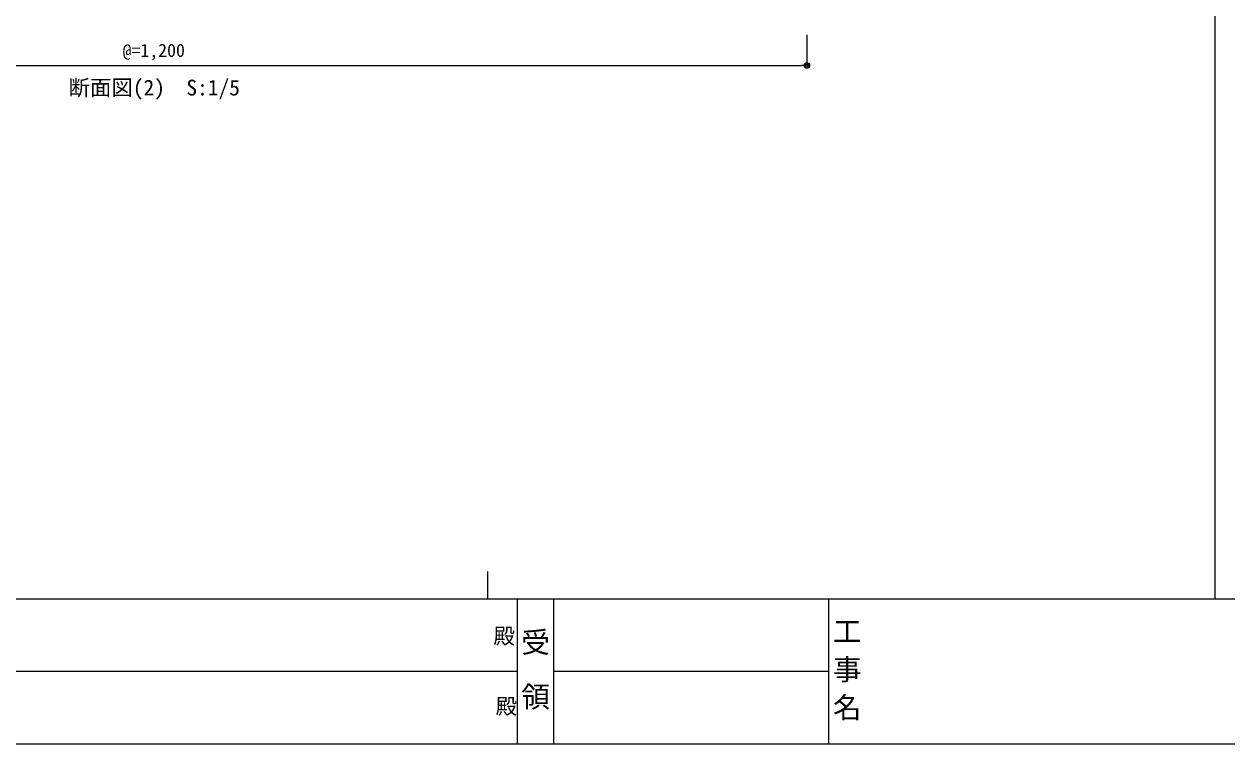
# Model space of a CAD drawing. Units: millimetres on the paper. Extents: x -401 to 401, y -279 to 279.
# Drawn here: x -218.7 to 2.1, y -278.7 to -146.5 of the extents above; entities that cross this region are included whole.
import ezdxf
from ezdxf.enums import TextEntityAlignment as Align

# ---------------------------------------------------------------- set-up
doc = ezdxf.new("R2010")
doc.units = ezdxf.units.MM
for name, color, linetype, lineweight in [('0-0_A-C01-補助線(非印刷)', 4, 'Continuous', 9), ('0-5_0-A11-寸法_詳細', 5, 'Continuous', 9), ('0-6_0', 7, 'Continuous', 9), ('0-7_A-B03-文字_書込_小', 7, 'Continuous', 9), ('1-4_0-A01-枠A', 4, 'Continuous', 9)]:
    doc.layers.add(name, color=color, linetype=linetype, lineweight=lineweight)
doc.layers.add('1-3_0-A02-枠B', color=5, linetype='Continuous')
doc.styles.add('ＭＳ ゴシック', font='')
doc.styles.get('ＭＳ ゴシック').set_extended_font_data('MS Gothic')

# ---------------------------------------------------------------- blocks, each defined once
blk = doc.blocks.new('_Dot')
at = {"layer": '0-6_0'}
blk.add_line((-0.5, 0), (-1, 0), dxfattribs=at)
for radius in [0.5, 0.25]:
    blk.add_circle((0, 0), radius, dxfattribs=at)

msp = doc.modelspace()

# ---------------------------------------------------------------- linework, layer by layer
at = {"layer": '0-0_A-C01-補助線(非印刷)'}
for p, q in [((0, -252), (0, 278.667)), ((-133.556, -252), (-133.556, -247)), ((0, -252), (0, -247))]:
    msp.add_line(p, q, dxfattribs=at)
at = {"layer": '0-5_0-A11-寸法_詳細'}
for p, q in [((-75, -148.469), (-75, -154.078)), ((-314, -154.078), (-76, -154.078))]:
    msp.add_line(p, q, dxfattribs=at)
at = {"layer": '1-4_0-A01-枠A'}
for p, q in [((-400.667, -252), (343.263, -252)), ((-128.172, -252), (-128.172, -278.667)), ((-121.505, -252), (-121.505, -278.667)), ((-71.029, -252), (-71.029, -278.667)), ((-241.361, -265.333), (-128.172, -265.333)), ((-121.505, -265.333), (-71.029, -265.333)), ((-400.667, -278.667), (345.987, -278.667))]:
    msp.add_line(p, q, dxfattribs=at)

# ---------------------------------------------------------------- block references
at = {"layer": '0-5_0-A11-寸法_詳細'}
msp.add_blockref('_Dot', (-75, -154.078), dxfattribs=at)

# ---------------------------------------------------------------- texts
at = {"layer": '0-5_0-A11-寸法_詳細', "style": 'ＭＳ ゴシック'}
msp.add_text('@=1,200', height=2.405, dxfattribs=at).set_placement((-200.664, -153.223), align=Align.BOTTOM_LEFT)
at = {"layer": '0-7_A-B03-文字_書込_小', "style": 'ＭＳ ゴシック'}
msp.add_text('断面図(2)\u3000S:1/5', height=2.889, dxfattribs=at).set_placement((-210.594, -160.447), align=Align.BOTTOM_LEFT)
at = {"layer": '1-3_0-A02-枠B', "color": 6, "style": 'ＭＳ ゴシック'}
for s, height, p in [('工', 3.849, (-70.213, -261.073)), ('殿', 2.889, (-132.556, -261.151)), ('受', 3.849, (-127.438, -263.073)), ('事', 3.849, (-70.213, -268.073)), ('領', 3.849, (-127.438, -273.073)), ('殿', 2.889, (-132.161, -274.055)), ('名', 3.849, (-70.213, -275.073))]:
    msp.add_text(s, height=height, dxfattribs=at).set_placement(p, align=Align.BOTTOM_LEFT)

doc.saveas('drawing.dxf')
